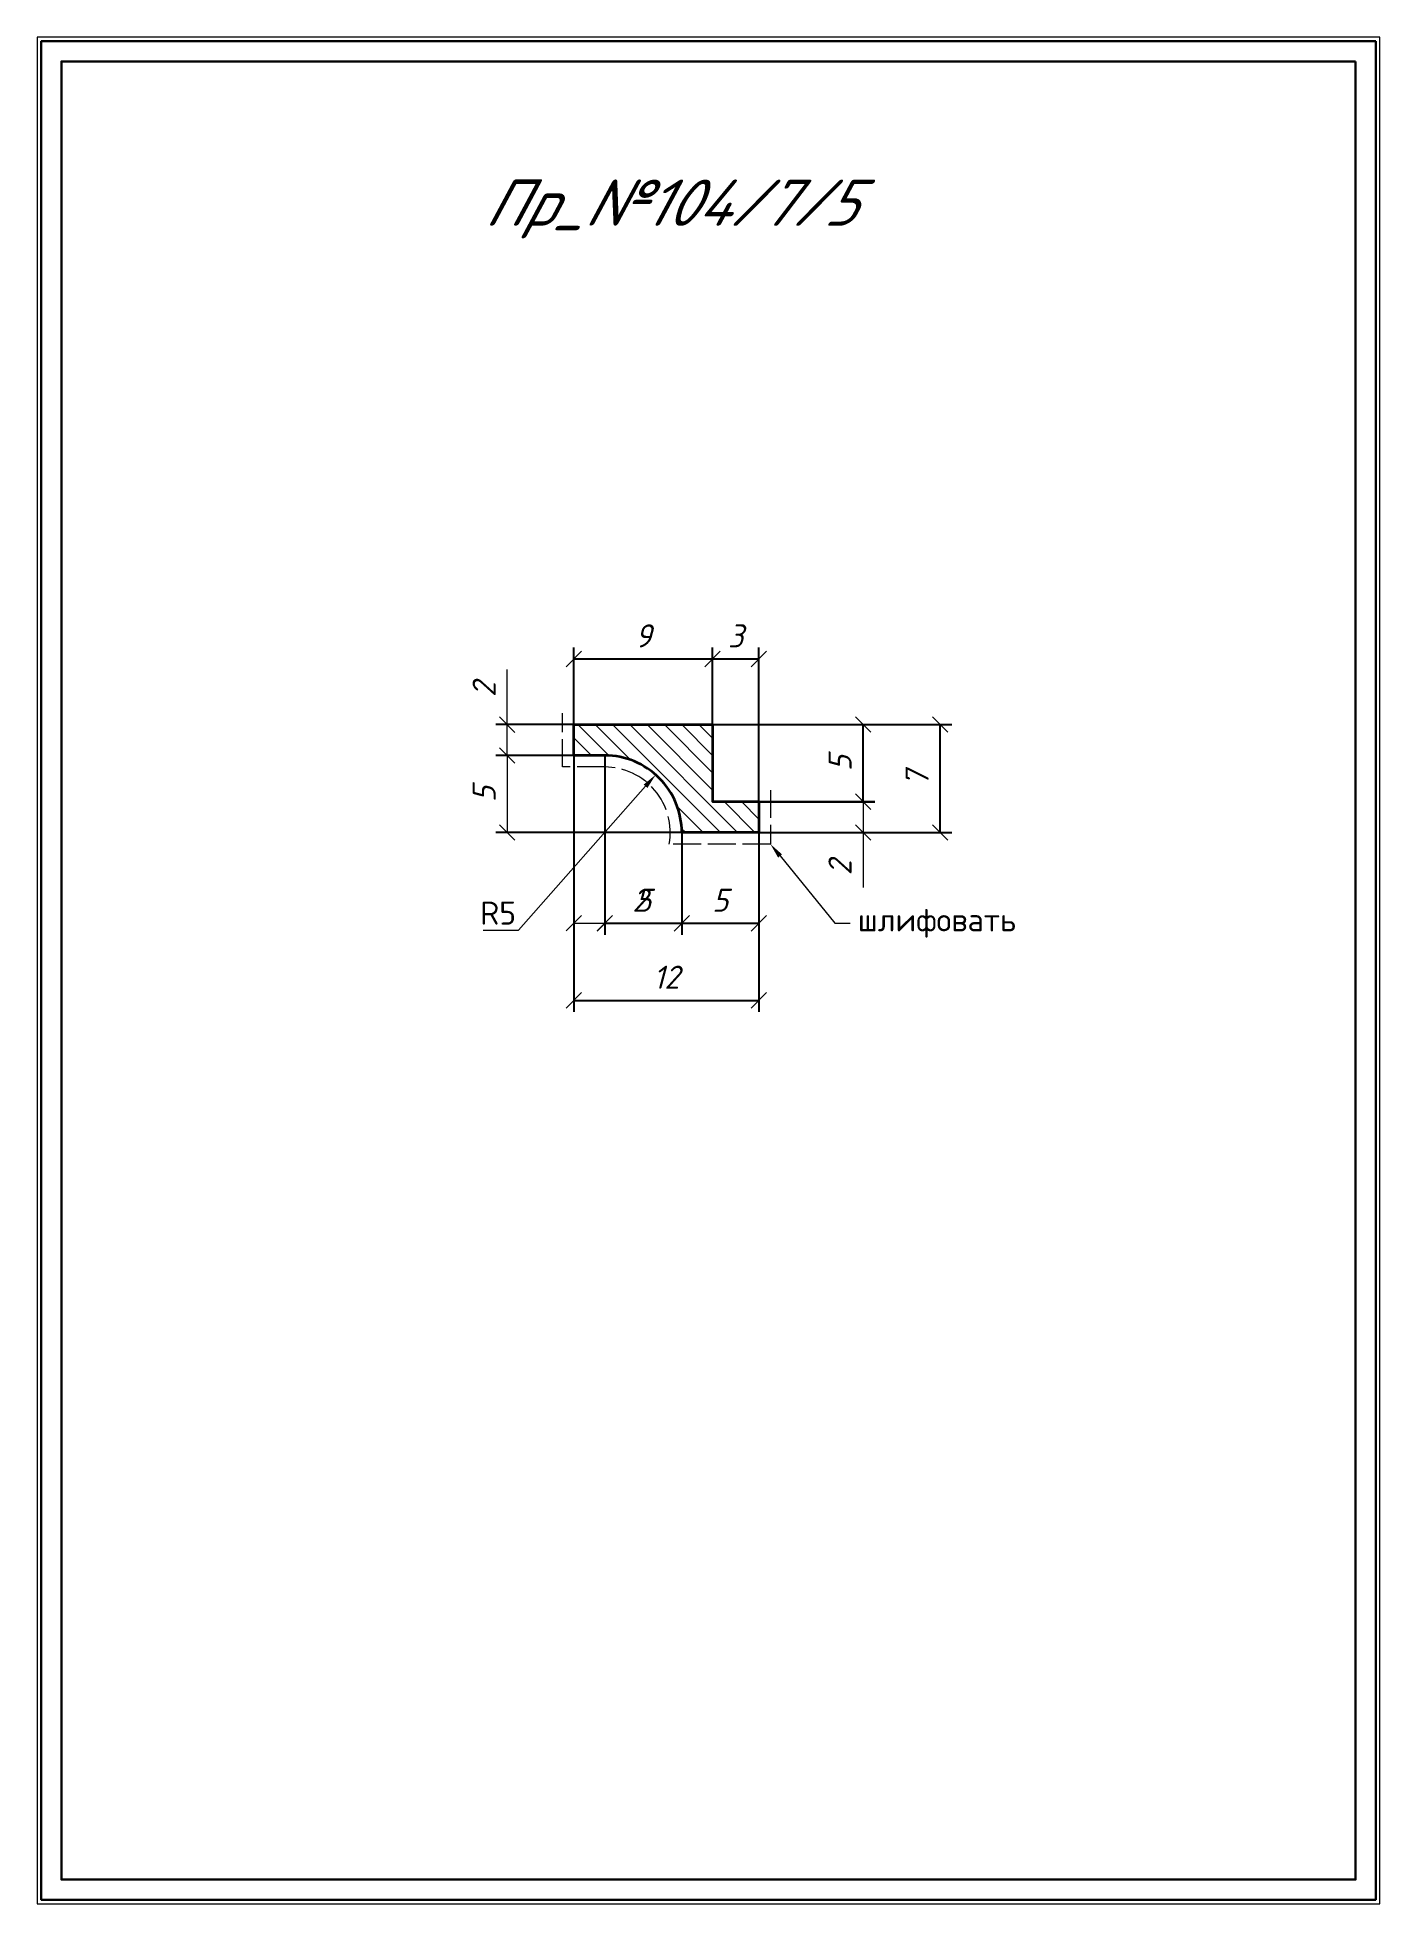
# Model space of a CAD drawing. Header units: millimetres. Extents: x 0 to 87, y 0 to 121.
import ezdxf
from ezdxf import colors
from ezdxf.entities.mleader import LeaderData, LeaderLine
from ezdxf.math import Vec2, Vec3

# ---------------------------------------------------------------- set-up
doc = ezdxf.new("R2010")
doc.units = ezdxf.units.MM
doc.linetypes.add('ACAD_ISO02W100', pattern=[15, 12, -3])
for name, color, linetype, lineweight in [('Пр_№104', 1, 'Continuous', 35), ('служебный слой ЛИНИИ ПУНКТИРНЫЕ', 7, 'ACAD_ISO02W100', 13), ('служебный слой НАДПИСИ', 7, 'Continuous', 13), ('служебный слой РАЗМЕРЫ', 7, 'Continuous', 9), ('служебный слой ШТАМП', 7, 'Continuous', 30), ('служебный слой ШТРИХОВКА', 7, 'Continuous', 5)]:
    doc.layers.add(name, color=color, linetype=linetype, lineweight=lineweight)
doc.styles.add('ЕСКД', font='GOST Common Italic.ttf')
doc.styles.add('ЕСКД профили размеры', font='isocpeur.ttf')
doc.styles.add('ЕСКД профили текст', font='isocpeur.ttf')
doc.dimstyles.new('ЕСКД', dxfattribs={"dimtxt": 3.5, "dimasz": 2.5, "dimexe": 0.75, "dimexo": 0, "dimgap": 0.75, "dimtad": 1, "dimtxsty": 'ЕСКД', "dimblk": 'OBLIQUE', "dimcen": 2.5, "dimclrd": 256, "dimclre": 256, "dimclrt": 256, "dimadec": 0, "dimazin": 0, "dimtfac": 1, "dimtmove": 0, "dimatfit": 3, "dimfxl": 1, "dimlwd": -1, "dimarcsym": 0})
doc.dimstyles.new('ЕСКД профили$4', dxfattribs={"dimtxt": 1.5, "dimasz": 1, "dimexe": 0.3, "dimexo": 0, "dimgap": 0.35, "dimtad": 1, "dimtoh": 1, "dimdec": 1, "dimzin": 9, "dimtxsty": 'ЕСКД профили размеры', "dimblk": 'OBLIQUE', "dimcen": 0, "dimse1": 1, "dimclrd": 256, "dimclre": 256, "dimclrt": 256, "dimadec": 1, "dimazin": 0, "dimtfac": 1, "dimtdec": 1, "dimtofl": 0, "dimtmove": 0, "dimatfit": 3, "dimldrblk": 'DOTSMALL', "dimfxl": 1, "dimlwd": -1, "dimlwe": -1, "dimarcsym": 2})

# ---------------------------------------------------------------- blocks, each defined once
blk = doc.blocks.new('_OBLIQUE')
at = {"color": 0, "linetype": 'ByBlock'}
blk.add_line((-0.5, -0.5), (0.5, 0.5), dxfattribs=at)
blk = doc.blocks.new('*D21')
at = {"layer": 'Defpoints', "color": 0, "transparency": 16777216}
for p in [(30.5, 76.52), (34.83, 76.52), (34.83, 74.52)]:
    blk.add_point(p, dxfattribs=at)
at = {"layer": 'служебный слой РАЗМЕРЫ', "transparency": 16777216}
for p, q in [((30.5, 76.52), (30.5, 80.09)), ((30.5, 74.52), (30.5, 76.52))]:
    blk.add_line(p, q, dxfattribs=at)
at = {"layer": 'служебный слой РАЗМЕРЫ', "lineweight": -2, "transparency": 16777216}
for p, q in [((34.83, 76.52), (29.75, 76.52)), ((34.83, 74.52), (29.75, 74.52))]:
    blk.add_line(p, q, dxfattribs=at)
at = {"layer": 'служебный слой РАЗМЕРЫ', "transparency": 16777216}
for p, rotation in [((30.5, 76.52), 90), ((30.5, 74.52), 270)]:
    blk.add_blockref('_OBLIQUE', p, dxfattribs=dict(at, rotation=rotation))
at = {"layer": 'служебный слой РАЗМЕРЫ', "transparency": 16777216, "insert": (29, 78.8), "char_height": 1.5, "attachment_point": 5, "rotation": 90, "style": 'ЕСКД'}
blk.add_mtext('2', dxfattribs=at)
blk = doc.blocks.new('*D22')
at = {"layer": 'Defpoints', "color": 0, "transparency": 16777216}
for p in [(34.83, 74.52), (36.83, 74.52), (36.83, 63.63)]:
    blk.add_point(p, dxfattribs=at)
at = {"layer": 'служебный слой РАЗМЕРЫ', "lineweight": -2, "transparency": 16777216}
for p, q in [((34.83, 74.52), (34.83, 62.88)), ((36.83, 74.52), (36.83, 62.88))]:
    blk.add_line(p, q, dxfattribs=at)
at = {"layer": 'служебный слой РАЗМЕРЫ', "transparency": 16777216}
for p, q in [((34.83, 63.63), (36.83, 63.63)), ((36.83, 63.63), (40.39, 63.63))]:
    blk.add_line(p, q, dxfattribs=at)
at = {"layer": 'служебный слой РАЗМЕРЫ', "transparency": 16777216, "rotation": 180}
blk.add_blockref('_OBLIQUE', (34.83, 63.63), dxfattribs=at)
at = {"layer": 'служебный слой РАЗМЕРЫ', "transparency": 16777216}
blk.add_blockref('_OBLIQUE', (36.83, 63.63), dxfattribs=at)
at = {"layer": 'служебный слой РАЗМЕРЫ', "transparency": 16777216, "insert": (39.11, 65.13), "char_height": 1.5, "attachment_point": 5, "style": 'ЕСКД'}
blk.add_mtext('2', dxfattribs=at)
blk = doc.blocks.new('*D25')
at = {"layer": 'Defpoints', "color": 0, "transparency": 16777216}
for p in [(46.83, 71.52), (46.83, 69.52), (53.6, 69.52)]:
    blk.add_point(p, dxfattribs=at)
at = {"layer": 'служебный слой РАЗМЕРЫ', "lineweight": -2, "transparency": 16777216}
for p, q in [((46.83, 71.52), (54.35, 71.52)), ((46.83, 69.52), (54.35, 69.52))]:
    blk.add_line(p, q, dxfattribs=at)
at = {"layer": 'служебный слой РАЗМЕРЫ', "transparency": 16777216}
for p, q in [((53.6, 71.52), (53.6, 69.52)), ((53.6, 69.52), (53.6, 65.96))]:
    blk.add_line(p, q, dxfattribs=at)
for p, rotation in [((53.6, 71.52), 90), ((53.6, 69.52), 270)]:
    blk.add_blockref('_OBLIQUE', p, dxfattribs=dict(at, rotation=rotation))
at = {"layer": 'служебный слой РАЗМЕРЫ', "transparency": 16777216, "insert": (52.1, 67.24), "char_height": 1.5, "attachment_point": 5, "rotation": 90, "style": 'ЕСКД'}
blk.add_mtext('2', dxfattribs=at)
blk = doc.blocks.new('*D26')
at = {"layer": 'Defpoints', "color": 0, "transparency": 16777216}
for p in [(36.83, 69.52), (33.52, 65.78)]:
    blk.add_point(p, dxfattribs=at)
at = {"layer": 'служебный слой РАЗМЕРЫ', "transparency": 16777216}
for p, q in [((31.23, 63.19), (39.48, 72.52)), ((28.93, 63.19), (31.23, 63.19))]:
    blk.add_line(p, q, dxfattribs=at)
blk.add_solid([(39.35, 72.63), (39.6, 72.41), (40.14, 73.27)], dxfattribs=at)
at = {"layer": 'служебный слой РАЗМЕРЫ', "transparency": 16777216, "insert": (29.91, 64.29), "char_height": 1.5, "attachment_point": 5, "style": 'ЕСКД профили размеры'}
blk.add_mtext('R5', dxfattribs=at)
blk = doc.blocks.new('_DotSmall')
at = {"color": 0, "linetype": 'ByBlock', "lineweight": -3, "const_width": 0.5}
blk.add_lwpolyline([(-0.0625, 0, 1), (0.0625, 0, 1)], format="xyb", close=True, dxfattribs=at)
blk = doc.blocks.new('*D27')
at = {"layer": 'Defpoints', "color": 0, "transparency": 16777216}
for p in [(34.83, 74.52), (30.5, 69.52), (41.83, 69.52)]:
    blk.add_point(p, dxfattribs=at)
at = {"layer": 'служебный слой РАЗМЕРЫ', "lineweight": -2, "transparency": 16777216}
for p, q in [((34.83, 74.52), (29.75, 74.52)), ((41.83, 69.52), (29.75, 69.52))]:
    blk.add_line(p, q, dxfattribs=at)
at = {"layer": 'служебный слой РАЗМЕРЫ', "transparency": 16777216}
blk.add_line((30.5, 74.52), (30.5, 69.52), dxfattribs=at)
for p, rotation in [((30.5, 74.52), 90), ((30.5, 69.52), 270)]:
    blk.add_blockref('_OBLIQUE', p, dxfattribs=dict(at, rotation=rotation))
at = {"layer": 'служебный слой РАЗМЕРЫ', "transparency": 16777216, "insert": (29, 72.02), "char_height": 1.5, "attachment_point": 5, "rotation": 90, "style": 'ЕСКД'}
blk.add_mtext('5', dxfattribs=at)

msp = doc.modelspace()

# ---------------------------------------------------------------- hatches: boundary and pattern name
at = {"layer": 'служебный слой ШТРИХОВКА'}
h = msp.add_hatch(dxfattribs=at)
h.set_pattern_fill('ANSI31', color=256, scale=0.25, angle=90, style=0)
h.set_pattern_definition([(135, (102.2495, 644.7144), (-0.561266, -0.561266), [])])
h.paths.add_polyline_path([(43.829, 76.522), (34.829, 76.522), (34.829, 74.522), (36.829, 74.522, -0.4142136), (41.829, 69.522), (46.829, 69.522), (46.829, 71.522), (43.829, 71.522)])

# ---------------------------------------------------------------- linework, layer by layer
at = {"layer": 'Пр_№104'}
msp.add_lwpolyline([(34.829, 74.522), (34.829, 76.522), (43.829, 76.522), (43.829, 71.522), (46.829, 71.522), (46.829, 69.522), (41.829, 69.522, 0.4142136), (36.829, 74.522), (34.829, 74.522)], format="xyb", dxfattribs=at)
at = {"layer": 'служебный слой ЛИНИИ ПУНКТИРНЫЕ', "ltscale": 0.15}
msp.add_lwpolyline([(47.579, 72.272), (47.579, 68.772), (41.012, 68.772, 0.4671805), (36.829, 73.772), (34.079, 73.772), (34.079, 77.272)], format="xyb", dxfattribs=at)
at = {"layer": 'служебный слой ШТАМП', "lineweight": 5, "ltscale": 100}
msp.add_lwpolyline([(87.129, 121.128), (0, 121.128), (0, 0), (87.129, 0)], close=True, dxfattribs=at)
at = {"layer": 'служебный слой ШТАМП', "ltscale": 100}
for points in [[(86.879, 120.878), (0.25, 120.878), (0.25, 0.25), (86.879, 0.25)], [(85.564, 119.564), (1.564, 119.564), (1.564, 1.564), (85.564, 1.564)]]:
    msp.add_lwpolyline(points, close=True, dxfattribs=at)

# ---------------------------------------------------------------- texts
at = {"layer": 'служебный слой НАДПИСИ', "style": 'ЕСКД', "oblique": 15}
msp.add_text('Пр_№104/7/5', height=3, dxfattribs=at).set_placement((28.994, 108.894))

# ---------------------------------------------------------------- dimensions: what is measured, and where the dimension line sits
at = {"layer": 'служебный слой РАЗМЕРЫ'}
for base, p1, p2 in [((43.829, 80.782), (34.829, 76.522), (43.829, 76.522)), ((46.829, 80.782), (43.829, 76.522), (46.829, 71.522)), ((46.829, 58.627), (34.829, 74.522), (46.829, 69.522)), ((41.829, 63.627), (36.829, 74.522), (41.829, 69.522)), ((46.829, 63.627), (41.829, 69.522), (46.829, 69.522))]:
    msp.add_linear_dim(base=base, p1=p1, p2=p2, dimstyle='ЕСКД', override={"dimtxt": 1.5, "dimasz": 1}, dxfattribs=at).render()
for base, p1, p2, picture, middle in [((30.5, 76.522), (34.829, 74.522), (34.829, 76.522), '*D21', (29, 78.805)), ((30.5, 69.522), (34.829, 74.522), (41.829, 69.522), '*D27', (29, 72.022)), ((53.605, 69.522), (46.829, 71.522), (46.829, 69.522), '*D25', (52.105, 67.24))]:
    dim = msp.add_linear_dim(base=base, p1=p1, p2=p2, angle=90, dimstyle='ЕСКД', override={"dimtxt": 1.5, "dimasz": 1}, dxfattribs=at)
    dim.commit()
    dim.dimension.update_dxf_attribs({"geometry": picture, "text_midpoint": middle})
for base, p1 in [((53.605, 76.522), (46.829, 71.522)), ((58.605, 76.522), (46.829, 69.522))]:
    msp.add_linear_dim(base=base, p1=p1, p2=(43.829, 76.522), angle=90, dimstyle='ЕСКД', override={"dimtxt": 1.5, "dimasz": 1}, dxfattribs=at).render()
dim = msp.add_linear_dim(base=(36.829, 63.627), p1=(34.829, 74.522), p2=(36.829, 74.522), dimstyle='ЕСКД', override={"dimtxt": 1.5, "dimasz": 1}, dxfattribs=at)
dim.commit()
dim.dimension.update_dxf_attribs({"geometry": '*D22', "text_midpoint": (39.111, 65.127)})
dim = msp.add_radius_dim(center=(36.829, 69.522), mpoint=(33.517, 65.777), dimstyle='ЕСКД профили$4', override={"dimsah": 1}, dxfattribs=at)
dim.commit()
dim.dimension.update_dxf_attribs({"geometry": '*D26', "text_midpoint": (29.907, 63.194), "dimtype": 164})

# ---------------------------------------------------------------- leaders
ml = msp.add_multileader_mtext('Standard', dxfattribs=at)
ml.set_content('\\A1;шлифовать', color=256, style='ЕСКД профили текст')
ml.set_leader_properties(color=256, linetype='ByLayer', lineweight=-1)
ml.build(insert=Vec2(0, 0))
ml.multileader.update_dxf_attribs({"dogleg_length": 1, "arrow_head_size": 1})
ctx = ml.context
ctx.base_point, ctx.char_height, ctx.arrow_head_size, ctx.landing_gap_size, ctx.plane_origin = Vec3(52.755, 63.627), 1.5, 1, 0.5, Vec3(72.727, 76.788)
notes = []
notes.append((ctx, [(1, (1, 1, 0), (51.755, 63.627), (1, 0), 1, [(0, [(47.579, 68.772)], 0, [])])]))
ctx.mtext.insert, ctx.mtext.flow_direction = Vec3(53.255, 64.602), 5
for ctx, leaders in notes:
    for number, flags, end, landing, length, lines in leaders:
        leader = LeaderData()
        leader.index, (leader.has_last_leader_line, leader.has_dogleg_vector, leader.attachment_direction) = number, flags
        leader.last_leader_point, leader.dogleg_vector, leader.dogleg_length = Vec3(end), Vec3(landing), length
        for number, points, colour, breaks in lines:
            line = LeaderLine()
            line.index, line.vertices, line.color, line.breaks = number, Vec3.list(points), colors.encode_raw_color(colour), breaks
            leader.lines.append(line)
        ctx.leaders.append(leader)

doc.saveas('drawing.dxf')
